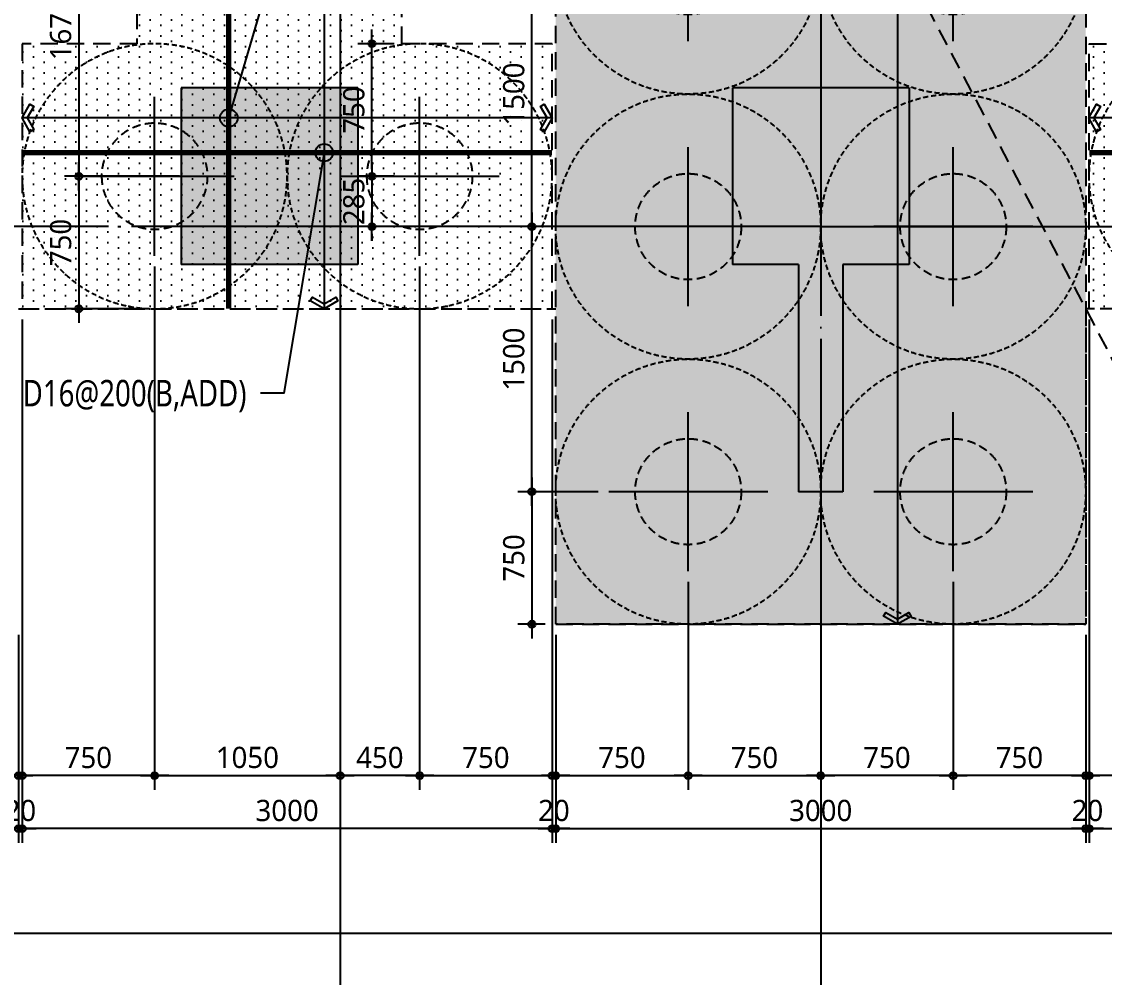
# Model space of a CAD drawing. Header units: millimetres. Extents: x 262481 to 2519995, y -394348 to 364571.
# Drawn here: x 503702 to 509830, y -79860 to -74452 of the extents above; entities that cross this region are included whole.
import ezdxf
from ezdxf.enums import TextEntityAlignment as Align
from ezdxf.xclip import XClip

# ---------------------------------------------------------------- set-up
doc = ezdxf.new("R2010")
doc.units = ezdxf.units.MM
doc.header["$LTSCALE"] = 65
doc.header["$XCLIPFRAME"] = 0
for name, pattern in [('CEN', [62, 60, -1, 0, -1]), ('HID2', [7.5, 6, -1.5]), ('XS-기초$0$CEN', [62, 60, -1, 0, -1]), ('XS-기초$0$HID', [2.3, 1.5, -0.8])]:
    doc.linetypes.add(name, pattern=pattern)
doc.layers.get('Defpoints').update_dxf_attribs({"color": 145})
for name, color, linetype in [('BAR-B', 2, 'HID2'), ('CEN', 1, 'CEN'), ('DIM', 7, 'Continuous'), ('DOT', 3, 'Continuous'), ('LEADER', 7, 'Continuous'), ('T', 1, 'Continuous'), ('XS-기초$0$252', 252, 'Continuous'), ('XS-기초$0$CEN', 1, 'XS-기초$0$CEN'), ('XS-기초$0$PILE', 3, 'XS-기초$0$HID'), ('XS-기초$0$WALL', 11, 'Continuous'), ('XS-기초$0$기초연단', 3, 'Continuous'), ('XS-기초$0$보강구간', 6, 'XS-기초$0$HID')]:
    doc.layers.add(name, color=color, linetype=linetype)
for name, color, linetype, plot in [('DEFPOINT', 144, 'Continuous', False), ('XS-기초$0$0106', 30, 'XS-기초$0$HID', False), ('XS-기초$0$DEFPOINT', 144, 'Continuous', False)]:
    doc.layers.add(name, color=color, linetype=linetype, plot=plot)
doc.styles.add('맑은고딕', font='malgun.ttf')
doc.dimstyles.new('DIM_40', dxfattribs={"dimscale": 40, "dimtxt": 3, "dimasz": 1, "dimexe": 2, "dimexo": 1.5, "dimgap": 1, "dimtad": 1, "dimdec": 0, "dimzin": 0, "dimdsep": 46, "dimtxsty": '맑은고딕', "dimblk1": 'DIMDOT', "dimblk2": 'DIMDOT', "dimsah": 1, "dimcen": 0.09, "dimdle": 2, "dimclrd": 7, "dimclre": 7, "dimclrt": 6, "dimadec": 0, "dimazin": 0, "dimtfac": 1, "dimtdec": 0, "dimtix": 1, "dimtmove": 2, "dimatfit": 3, "dimldrblk": 'DIMDOT', "dimfxl": 0, "dimtolj": 1, "dimtzin": 0, "dimarcsym": 0})

# ---------------------------------------------------------------- blocks, each defined once
blk = doc.blocks.new('XS-기초$0$PILE-600')
at = {"layer": 'XS-기초$0$DEFPOINT', "color": 173, "linetype": 'XS-기초$0$HID', "ltscale": 0.3}
blk.add_circle((0, 0), 750, dxfattribs=at)
at = {"layer": 'XS-기초$0$PILE', "linetype": 'Continuous'}
for p, q in [((0, -450), (0, 450)), ((-450, 0), (450, 0))]:
    blk.add_line(p, q, dxfattribs=at)
at = {"layer": 'XS-기초$0$PILE', "ltscale": 0.5}
blk.add_circle((0, 0), 300, dxfattribs=at)
blk = doc.blocks.new('XS-기초$0$A$C762E058C')
at = {"layer": 'XS-기초$0$252'}
h = blk.add_hatch(color=256, dxfattribs=at)
h.dxf.hatch_style = 1
h.paths.add_polyline_path([(124805, -55785), (124805, -55985), (123925, -55985), (123925, -56285), (125305, -56285), (125305, -57445), (126255, -57445), (126255, -63825), (124900, -63825), (124900, -64125), (125200, -64125), (125200, -64625), (125700, -64625), (125700, -64125), (126255, -64125), (126255, -65410), (126505, -65410), (126505, -64125), (127860, -64125), (127860, -63825), (126505, -63825), (126505, -57445), (127455, -57445), (127455, -56285), (128835, -56285), (128835, -55985), (127155, -55985), (127155, -57145), (126380, -57145), (125605, -57145), (125605, -55985), (125605, -55785)])
h.paths.add_polyline_path([(106100, -55300), (105300, -55300), (105300, -55800), (106100, -55800)])
h.paths.add_polyline_path([(105600, -63900), (105800, -63900), (105800, -65410), (106100, -65410), (106100, -64125), (107400, -64125), (107400, -63825), (106100, -63825), (106100, -60730), (109280, -60730), (109280, -60480), (106100, -60480), (106100, -56285), (106915, -56285), (106915, -55985), (105800, -55985), (105800, -63100), (105600, -63100)])
h.paths.add_polyline_path([(133680, -63250), (133480, -63250), (133480, -55950), (133680, -55950), (133680, -55150), (133480, -55150), (133480, -54495), (133180, -54495), (133180, -55985), (132365, -55985), (132365, -56285), (133180, -56285), (133180, -60480), (130000, -60480), (130000, -60730), (133180, -60730), (133180, -63825), (131880, -63825), (131880, -64125), (133180, -64125), (133180, -65410), (133480, -65410), (133480, -64050), (133680, -64050)])
h.paths.add_polyline_path([(117700, -64625), (117700, -63825), (117200, -63825), (117200, -64625)], flags=17)
h.paths.add_polyline_path([(109700, -63825), (109200, -63825), (108910, -63825), (108910, -64125), (109200, -64125), (109200, -64625), (109700, -64625)])
h.paths.add_polyline_path([(124075, -54635), (124375, -54635), (124375, -46185), (117850, -46185), (117850, -45985), (117050, -45985), (117050, -46185), (116075, -46185), (116075, -46485), (116525, -46485), (116525, -49385), (116825, -49385), (116825, -46485), (121375, -46485), (121375, -49085), (117935, -49085), (117935, -49385), (121850, -49385), (121850, -49085), (121675, -49085), (121675, -46485), (124075, -46485), (124075, -49085), (123420, -49085), (123420, -49385), (124075, -49385), (124075, -51585), (123475, -51585), (123475, -51885), (124075, -51885), (124075, -54185), (119175, -54185), (119175, -51885), (119875, -51885), (119875, -51585), (118875, -51585), (118875, -54185), (116525, -54185), (116525, -54485), (124075, -54485)])
h.paths.add_polyline_path([(120965, -51885), (122285, -51885), (122285, -51585), (120965, -51585)], flags=17)
h.paths.add_polyline_path([(114725, -53185), (113725, -53185), (113725, -53885), (110505, -53885), (110505, -53185), (109505, -53185), (109505, -53885), (108085, -53885), (108085, -53185), (107085, -53185), (107085, -53885), (105800, -53885), (105800, -54185), (114725, -54185)])
h.paths.add_polyline_path([(113025, -65410), (112775, -65410), (112775, -64125), (111420, -64125), (111420, -63825), (112775, -63825), (112775, -57445), (111825, -57445), (111825, -56285), (110445, -56285), (110445, -55985), (112125, -55985), (112125, -57145), (112900, -57145), (113675, -57145), (113675, -55985), (115355, -55985), (115355, -56285), (113975, -56285), (113975, -57445), (113025, -57445), (113025, -63825), (114380, -63825), (114380, -64125), (113025, -64125)])
h.paths.add_polyline_path([(119765, -65410), (119515, -65410), (119515, -64125), (118400, -64125), (118400, -63825), (119515, -63825), (119515, -60730), (116520, -60730), (116520, -60480), (119515, -60480), (119515, -56285), (118885, -56285), (118885, -55985), (119640, -55985), (120395, -55985), (120395, -56285), (119765, -56285), (119765, -60480), (122760, -60480), (122760, -60730), (119765, -60730), (119765, -63825), (120880, -63825), (120880, -64125), (119765, -64125)])
h.paths.add_polyline_path([(122390, -64125), (122390, -63825), (122790, -63825), (122790, -64125)])
h.paths.add_polyline_path([(122510, -63125), (122760, -63125), (122760, -61590), (122510, -61590)], flags=17)
h.paths.add_polyline_path([(122510, -56985), (122760, -56985), (122760, -57815), (122510, -57815)], flags=17)
h.paths.add_polyline_path([(121905, -56285), (122705, -56285), (122705, -55985), (121905, -55985)])
h.paths.add_polyline_path([(130370, -64125), (130370, -63825), (129970, -63825), (129970, -64125)])
h.paths.add_polyline_path([(130250, -63125), (130000, -63125), (130000, -61590), (130250, -61590)])
h.paths.add_polyline_path([(130250, -56985), (130000, -56985), (130000, -57815), (130250, -57815)])
h.paths.add_polyline_path([(130855, -56285), (130055, -56285), (130055, -55985), (130855, -55985)], flags=17)
h.paths.add_polyline_path([(116890, -64125), (116890, -63825), (116490, -63825), (116490, -64125)])
h.paths.add_polyline_path([(116770, -63125), (116520, -63125), (116520, -61590), (116770, -61590)])
h.paths.add_polyline_path([(116770, -56985), (116520, -56985), (116520, -57815), (116770, -57815)])
h.paths.add_polyline_path([(117375, -56285), (116575, -56285), (116575, -55985), (117375, -55985)])
h.paths.add_polyline_path([(109030, -63125), (109280, -63125), (109280, -61590), (109030, -61590)], flags=17)
h.paths.add_polyline_path([(109030, -56985), (109280, -56985), (109280, -57815), (109030, -57815)], flags=17)
h.paths.add_polyline_path([(108425, -56285), (109225, -56285), (109225, -55985), (108425, -55985)])
h.paths.add_polyline_path([(125850, -47200), (125050, -47200), (125050, -47700), (125850, -47700)])
h.paths.add_polyline_path([(114725, -50300), (113725, -50300), (113725, -51300), (114725, -51300)])
h.paths.add_polyline_path([(110505, -50300), (109505, -50300), (109505, -51300), (110505, -51300)])
h.paths.add_polyline_path([(108085, -50300), (107085, -50300), (107085, -51300), (108085, -51300)])
h.paths.add_polyline_path([(110505, -45410), (109505, -45410), (109505, -44410), (110505, -44410)])
h.paths.add_polyline_path([(108085, -45410), (107085, -45410), (107085, -44410), (108085, -44410)])
h.paths.add_polyline_path([(110505, -48330), (109505, -48330), (109505, -47330), (110505, -47330), (110505, -47705), (113005, -47705), (113005, -46805), (114425, -46805), (114425, -45775), (114725, -45775), (114725, -47105), (113305, -47105), (113305, -47830), (113305, -48555), (114725, -48555), (114725, -49850), (114425, -49850), (114425, -48855), (113005, -48855), (113005, -47955), (110505, -47955)])
h.paths.add_polyline_path([(108085, -48330), (107085, -48330), (107085, -47955), (105800, -47955), (105800, -47705), (107085, -47705), (107085, -47330), (108085, -47330)])
h.paths.add_polyline_path([(113725, -44360), (113725, -44610), (113095, -44610), (113095, -44360)])
h.paths.add_polyline_path([(114425, -43755), (114425, -44555), (114725, -44555), (114725, -43755)])
h.paths.add_polyline_path([(133850, -47200), (133050, -47200), (133050, -47700), (133850, -47700)])
h.paths.add_polyline_path([(125850, -39100), (125050, -39100), (125050, -39600), (125850, -39600)])
h.paths.add_polyline_path([(117850, -39100), (117050, -39100), (117050, -39600), (117850, -39600)], flags=17)
h.paths.add_polyline_path([(117485, -34200), (117485, -34500), (118975, -34500), (118975, -36300), (116075, -36300), (116075, -36600), (119275, -36600), (119275, -29350), (105800, -29350), (105800, -29650), (107085, -29650), (107085, -30350), (108085, -30350), (108085, -29650), (109505, -29650), (109505, -30350), (110505, -30350), (110505, -29650), (114425, -29650), (114425, -30465), (114725, -30465), (114725, -29650), (116075, -29650), (116075, -35190), (116375, -35190), (116375, -29650), (118975, -29650), (118975, -34200)])
h.paths.add_polyline_path([(110505, -41290), (109505, -41290), (109505, -42290), (110505, -42290), (110505, -41915), (114425, -41915), (114425, -42545), (114725, -42545), (114725, -41790), (114725, -41035), (114425, -41035), (114425, -41665), (110505, -41665)])
h.paths.add_polyline_path([(108085, -41290), (107085, -41290), (107085, -41665), (105800, -41665), (105800, -41915), (107085, -41915), (107085, -42290), (108085, -42290)])
h.paths.add_polyline_path([(110505, -38170), (109505, -38170), (109505, -39170), (110505, -39170)])
h.paths.add_polyline_path([(108085, -38170), (107085, -38170), (107085, -39170), (108085, -39170)])
h.paths.add_polyline_path([(110505, -36250), (109505, -36250), (109505, -35250), (110505, -35250), (110505, -35625), (113005, -35625), (113005, -34725), (114425, -34725), (114425, -33695), (114725, -33695), (114725, -35025), (113305, -35025), (113305, -35750), (113305, -36475), (114725, -36475), (114725, -37805), (114425, -37805), (114425, -36775), (113005, -36775), (113005, -35875), (110505, -35875)])
h.paths.add_polyline_path([(108085, -36250), (107085, -36250), (107085, -35875), (105800, -35875), (105800, -35625), (107085, -35625), (107085, -35250), (108085, -35250)])
h.paths.add_polyline_path([(110505, -33330), (109505, -33330), (109505, -32330), (110505, -32330)], flags=17)
h.paths.add_polyline_path([(108085, -33330), (107085, -33330), (107085, -32330), (108085, -32330)], flags=17)
h.paths.add_polyline_path([(113725, -39220), (113725, -38970), (113095, -38970), (113095, -39220)])
h.paths.add_polyline_path([(114425, -39825), (114425, -39025), (114725, -39025), (114725, -39825)])
h.paths.add_polyline_path([(113725, -32280), (113725, -32530), (113095, -32530), (113095, -32280)], flags=17)
h.paths.add_polyline_path([(114425, -31675), (114425, -32475), (114725, -32475), (114725, -31675)], flags=17)
edge = h.paths.add_edge_path()
edge.add_line((121375, -49385), (121850, -49385))
edge.add_line((116075, -34200), (116075, -34500))
blk = doc.blocks.new('XS-기초')
at = {"layer": 'XS-기초$0$0106'}
blk.add_line((131850.5, 105954.5), (463098.6, 280124.8), dxfattribs=at)
at = {"layer": 'XS-기초$0$CEN'}
for p, q in [((225610, 156510), (225610, 162550)), ((228850, 159230), (224110, 159230)), ((233035, 156510), (224110, 156510)), ((233035, 156510), (224110, 156510)), ((225610, 156510), (225610, 150470))]:
    blk.add_line(p, q, dxfattribs=at)
at = {"layer": 'XS-기초$0$WALL'}
for p, q in [((225395, 159130), (225395, 160130)), ((226395, 160130), (225395, 160130)), ((226395, 159130), (226395, 160130)), ((226395, 159130), (225395, 159130)), ((225395, 156635), (225395, 157010)), ((226395, 157010), (225395, 157010)), ((226395, 156010), (226395, 157010)), ((224110, 156385), (224110, 156635)), ((225395, 156635), (224110, 156635)), ((225395, 156385), (224110, 156385)), ((225395, 156010), (225395, 156385)), ((226395, 156010), (225395, 156010))]:
    blk.add_line(p, q, dxfattribs=at)
at = {"layer": 'XS-기초$0$기초연단', "linetype": 'XS-기초$0$HID'}
for p, q in [((225145, 161050), (225145, 158010)), ((223360, 158010), (225145, 158010)), ((223360, 158010), (223360, 155010)), ((225145, 155010), (223360, 155010)), ((225145, 151970), (225145, 155010))]:
    blk.add_line(p, q, dxfattribs=at)
at = {"layer": 'XS-기초$0$보강구간'}
for points in [[(226645, 160380), (226645, 161030), (225145, 161030), (225145, 158030), (226645, 158030), (226645, 158880), (229815, 158880), (229815, 160380), (226645, 160380)], [(226645, 152640), (226645, 151990), (225145, 151990), (225145, 154990), (226645, 154990), (226645, 154140), (229815, 154140), (229815, 152640), (226645, 152640)]]:
    blk.add_lwpolyline(points, dxfattribs=at)
blk.add_lwpolyline([(223360, 155010), (223360, 158010), (233860, 158010), (233860, 155010)], close=True, dxfattribs=at)
at = {"layer": 'XS-기초$0$252'}
blk.add_blockref('XS-기초$0$A$C762E058C', (118310, 198300), dxfattribs=at)
at = {"layer": 'XS-기초$0$PILE', "xscale": -1, "rotation": 180}
for p in [(225895, 160280), (225895, 158780)]:
    blk.add_blockref('XS-기초$0$PILE-600', p, dxfattribs=at)
at = {"layer": 'XS-기초$0$PILE'}
for p in [(224110, 157260), (225610, 157260), (227110, 157260), (224110, 155760), (225610, 155760), (227110, 155760), (225895, 154240)]:
    blk.add_blockref('XS-기초$0$PILE-600', p, dxfattribs=at)
blk = doc.blocks.new('DIMDOT')
at = {"layer": 'DIM', "linetype": 'Continuous'}
blk.add_line((-2, 0), (2, 0), dxfattribs=at)
for radius in [0.5, 0.25]:
    blk.add_circle((0, 0), radius, dxfattribs=at)
blk = doc.blocks.new('*D740')
at = {"layer": 'Defpoints', "color": 0, "linetype": 'Continuous', "transparency": 16777216}
for p in [(500684.3, -77861.6), (503684.3, -77861.6), (503684.3, -79018.5)]:
    blk.add_point(p, dxfattribs=at)
at = {"layer": 'DIM', "color": 7, "linetype": 'Continuous', "lineweight": -2, "transparency": 16777216}
for p, q in [((500684.3, -77921.6), (500684.3, -79098.5)), ((503684.3, -77921.6), (503684.3, -79098.5)), ((500724.3, -79018.5), (503644.3, -79018.5))]:
    blk.add_line(p, q, dxfattribs=at)
at = {"layer": 'DIM', "color": 7, "linetype": 'Continuous', "lineweight": -2, "transparency": 16777216, "xscale": 40, "yscale": 40, "zscale": 40, "rotation": 180}
blk.add_blockref('DIMDOT', (500684.3, -79018.5), dxfattribs=at)
at = {"layer": 'DIM', "color": 7, "linetype": 'Continuous', "lineweight": -2, "transparency": 16777216, "xscale": 40, "yscale": 40, "zscale": 40}
blk.add_blockref('DIMDOT', (503684.3, -79018.5), dxfattribs=at)
at = {"layer": 'DIM', "color": 6, "linetype": 'Continuous', "transparency": 16777216, "insert": (502184.3, -78916.5), "char_height": 120, "attachment_point": 5, "style": '맑은고딕'}
blk.add_mtext('\\A1;3000', dxfattribs=at)
blk = doc.blocks.new('*D742')
at = {"layer": 'Defpoints', "color": 0, "linetype": 'Continuous', "transparency": 16777216}
for p in [(502934.3, -77561.6), (503684.3, -77861.6), (502934.3, -78718.5)]:
    blk.add_point(p, dxfattribs=at)
at = {"layer": 'DIM', "color": 7, "linetype": 'Continuous', "lineweight": -2, "transparency": 16777216}
for p, q in [((502934.3, -77621.6), (502934.3, -78798.5)), ((503684.3, -77921.6), (503684.3, -78798.5)), ((503644.3, -78718.5), (502974.3, -78718.5))]:
    blk.add_line(p, q, dxfattribs=at)
at = {"layer": 'DIM', "color": 7, "linetype": 'Continuous', "lineweight": -2, "transparency": 16777216, "xscale": 40, "yscale": 40, "zscale": 40, "rotation": 180}
blk.add_blockref('DIMDOT', (502934.3, -78718.5), dxfattribs=at)
at = {"layer": 'DIM', "color": 7, "linetype": 'Continuous', "lineweight": -2, "transparency": 16777216, "xscale": 40, "yscale": 40, "zscale": 40}
blk.add_blockref('DIMDOT', (503684.3, -78718.5), dxfattribs=at)
at = {"layer": 'DIM', "color": 6, "linetype": 'Continuous', "transparency": 16777216, "insert": (503309.3, -78616.5), "char_height": 120, "attachment_point": 5, "style": '맑은고딕'}
blk.add_mtext('\\A1;750', dxfattribs=at)
blk = doc.blocks.new('*D745')
at = {"layer": 'Defpoints', "color": 0, "linetype": 'Continuous', "transparency": 16777216}
for p in [(506724.3, -77861.6), (509724.3, -77861.6), (509724.3, -79018.5)]:
    blk.add_point(p, dxfattribs=at)
at = {"layer": 'DIM', "color": 7, "linetype": 'Continuous', "lineweight": -2, "transparency": 16777216}
for p, q in [((506724.3, -77921.6), (506724.3, -79098.5)), ((509724.3, -77921.6), (509724.3, -79098.5)), ((506764.3, -79018.5), (509684.3, -79018.5))]:
    blk.add_line(p, q, dxfattribs=at)
at = {"layer": 'DIM', "color": 7, "linetype": 'Continuous', "lineweight": -2, "transparency": 16777216, "xscale": 40, "yscale": 40, "zscale": 40, "rotation": 180}
blk.add_blockref('DIMDOT', (506724.3, -79018.5), dxfattribs=at)
at = {"layer": 'DIM', "color": 7, "linetype": 'Continuous', "lineweight": -2, "transparency": 16777216, "xscale": 40, "yscale": 40, "zscale": 40}
blk.add_blockref('DIMDOT', (509724.3, -79018.5), dxfattribs=at)
at = {"layer": 'DIM', "color": 6, "linetype": 'Continuous', "transparency": 16777216, "insert": (508224.3, -78916.5), "char_height": 120, "attachment_point": 5, "style": '맑은고딕'}
blk.add_mtext('\\A1;3000', dxfattribs=at)
blk = doc.blocks.new('*D746')
at = {"layer": 'Defpoints', "color": 0, "linetype": 'Continuous', "transparency": 16777216}
for p in [(507474.3, -77561.6), (506724.3, -77861.6), (507474.3, -78718.5)]:
    blk.add_point(p, dxfattribs=at)
at = {"layer": 'DIM', "color": 7, "linetype": 'Continuous', "lineweight": -2, "transparency": 16777216}
for p, q in [((507474.3, -77621.6), (507474.3, -78798.5)), ((506724.3, -77921.6), (506724.3, -78798.5)), ((506764.3, -78718.5), (507434.3, -78718.5))]:
    blk.add_line(p, q, dxfattribs=at)
at = {"layer": 'DIM', "color": 7, "linetype": 'Continuous', "lineweight": -2, "transparency": 16777216, "xscale": 40, "yscale": 40, "zscale": 40, "rotation": 180}
blk.add_blockref('DIMDOT', (506724.3, -78718.5), dxfattribs=at)
at = {"layer": 'DIM', "color": 7, "linetype": 'Continuous', "lineweight": -2, "transparency": 16777216, "xscale": 40, "yscale": 40, "zscale": 40}
blk.add_blockref('DIMDOT', (507474.3, -78718.5), dxfattribs=at)
at = {"layer": 'DIM', "color": 6, "linetype": 'Continuous', "transparency": 16777216, "insert": (507099.3, -78616.5), "char_height": 120, "attachment_point": 5, "style": '맑은고딕'}
blk.add_mtext('\\A1;750', dxfattribs=at)
blk = doc.blocks.new('*D747')
at = {"layer": 'Defpoints', "color": 0, "linetype": 'Continuous', "transparency": 16777216}
for p in [(508974.3, -77561.6), (509724.3, -77861.6), (508974.3, -78718.5)]:
    blk.add_point(p, dxfattribs=at)
at = {"layer": 'DIM', "color": 7, "linetype": 'Continuous', "lineweight": -2, "transparency": 16777216}
for p, q in [((508974.3, -77621.6), (508974.3, -78798.5)), ((509724.3, -77921.6), (509724.3, -78798.5)), ((509684.3, -78718.5), (509014.3, -78718.5))]:
    blk.add_line(p, q, dxfattribs=at)
at = {"layer": 'DIM', "color": 7, "linetype": 'Continuous', "lineweight": -2, "transparency": 16777216, "xscale": 40, "yscale": 40, "zscale": 40, "rotation": 180}
blk.add_blockref('DIMDOT', (508974.3, -78718.5), dxfattribs=at)
at = {"layer": 'DIM', "color": 7, "linetype": 'Continuous', "lineweight": -2, "transparency": 16777216, "xscale": 40, "yscale": 40, "zscale": 40}
blk.add_blockref('DIMDOT', (509724.3, -78718.5), dxfattribs=at)
at = {"layer": 'DIM', "color": 6, "linetype": 'Continuous', "transparency": 16777216, "insert": (509349.3, -78616.5), "char_height": 120, "attachment_point": 5, "style": '맑은고딕'}
blk.add_mtext('\\A1;750', dxfattribs=at)
blk = doc.blocks.new('*D748')
at = {"layer": 'Defpoints', "color": 0, "linetype": 'Continuous', "transparency": 16777216}
for p in [(508974.3, -77561.6), (508224.3, -77861.6), (508224.3, -78718.5)]:
    blk.add_point(p, dxfattribs=at)
at = {"layer": 'DIM', "color": 7, "linetype": 'Continuous', "lineweight": -2, "transparency": 16777216}
for p, q in [((508974.3, -77621.6), (508974.3, -78798.5)), ((508224.3, -77921.6), (508224.3, -78798.5)), ((508934.3, -78718.5), (508264.3, -78718.5))]:
    blk.add_line(p, q, dxfattribs=at)
at = {"layer": 'DIM', "color": 7, "linetype": 'Continuous', "lineweight": -2, "transparency": 16777216, "xscale": 40, "yscale": 40, "zscale": 40, "rotation": 180}
blk.add_blockref('DIMDOT', (508224.3, -78718.5), dxfattribs=at)
at = {"layer": 'DIM', "color": 7, "linetype": 'Continuous', "lineweight": -2, "transparency": 16777216, "xscale": 40, "yscale": 40, "zscale": 40}
blk.add_blockref('DIMDOT', (508974.3, -78718.5), dxfattribs=at)
at = {"layer": 'DIM', "color": 6, "linetype": 'Continuous', "transparency": 16777216, "insert": (508599.3, -78616.5), "char_height": 120, "attachment_point": 5, "style": '맑은고딕'}
blk.add_mtext('\\A1;750', dxfattribs=at)
blk = doc.blocks.new('*D749')
at = {"layer": 'Defpoints', "color": 0, "linetype": 'Continuous', "transparency": 16777216}
for p in [(508224.3, -77561.6), (507474.3, -77861.6), (508224.3, -78718.5)]:
    blk.add_point(p, dxfattribs=at)
at = {"layer": 'DIM', "color": 7, "linetype": 'Continuous', "lineweight": -2, "transparency": 16777216}
for p, q in [((508224.3, -77621.6), (508224.3, -78798.5)), ((507474.3, -77921.6), (507474.3, -78798.5)), ((507514.3, -78718.5), (508184.3, -78718.5))]:
    blk.add_line(p, q, dxfattribs=at)
at = {"layer": 'DIM', "color": 7, "linetype": 'Continuous', "lineweight": -2, "transparency": 16777216, "xscale": 40, "yscale": 40, "zscale": 40, "rotation": 180}
blk.add_blockref('DIMDOT', (507474.3, -78718.5), dxfattribs=at)
at = {"layer": 'DIM', "color": 7, "linetype": 'Continuous', "lineweight": -2, "transparency": 16777216, "xscale": 40, "yscale": 40, "zscale": 40}
blk.add_blockref('DIMDOT', (508224.3, -78718.5), dxfattribs=at)
at = {"layer": 'DIM', "color": 6, "linetype": 'Continuous', "transparency": 16777216, "insert": (507849.3, -78616.5), "char_height": 120, "attachment_point": 5, "style": '맑은고딕'}
blk.add_mtext('\\A1;750', dxfattribs=at)
blk = doc.blocks.new('*D760')
at = {"layer": 'Defpoints', "color": 0, "linetype": 'Continuous', "transparency": 16777216}
for p in [(504454.3, -75776.6), (505504.3, -75776.6), (505504.3, -78718.5)]:
    blk.add_point(p, dxfattribs=at)
at = {"layer": 'DIM', "color": 7, "linetype": 'Continuous', "lineweight": -2, "transparency": 16777216}
for p, q in [((504454.3, -75836.6), (504454.3, -78798.5)), ((505504.3, -75836.6), (505504.3, -78798.5)), ((504494.3, -78718.5), (505464.3, -78718.5))]:
    blk.add_line(p, q, dxfattribs=at)
at = {"layer": 'DIM', "color": 7, "linetype": 'Continuous', "lineweight": -2, "transparency": 16777216, "xscale": 40, "yscale": 40, "zscale": 40, "rotation": 180}
blk.add_blockref('DIMDOT', (504454.3, -78718.5), dxfattribs=at)
at = {"layer": 'DIM', "color": 7, "linetype": 'Continuous', "lineweight": -2, "transparency": 16777216, "xscale": 40, "yscale": 40, "zscale": 40}
blk.add_blockref('DIMDOT', (505504.3, -78718.5), dxfattribs=at)
at = {"layer": 'DIM', "color": 6, "linetype": 'Continuous', "transparency": 16777216, "insert": (504979.3, -78616.2), "char_height": 120, "attachment_point": 5, "style": '맑은고딕'}
blk.add_mtext('\\A1;1050', dxfattribs=at)
blk = doc.blocks.new('*D761')
at = {"layer": 'Defpoints', "color": 0, "linetype": 'Continuous', "transparency": 16777216}
for p in [(505504.3, -75776.6), (505954.3, -75776.6), (505504.3, -78718.5)]:
    blk.add_point(p, dxfattribs=at)
at = {"layer": 'DIM', "color": 7, "linetype": 'Continuous', "lineweight": -2, "transparency": 16777216}
for p, q in [((505504.3, -75836.6), (505504.3, -78798.5)), ((505954.3, -75836.6), (505954.3, -78798.5)), ((505914.3, -78718.5), (505544.3, -78718.5))]:
    blk.add_line(p, q, dxfattribs=at)
at = {"layer": 'DIM', "color": 7, "linetype": 'Continuous', "lineweight": -2, "transparency": 16777216, "xscale": 40, "yscale": 40, "zscale": 40, "rotation": 180}
blk.add_blockref('DIMDOT', (505504.3, -78718.5), dxfattribs=at)
at = {"layer": 'DIM', "color": 7, "linetype": 'Continuous', "lineweight": -2, "transparency": 16777216, "xscale": 40, "yscale": 40, "zscale": 40}
blk.add_blockref('DIMDOT', (505954.3, -78718.5), dxfattribs=at)
at = {"layer": 'DIM', "color": 6, "linetype": 'Continuous', "transparency": 16777216, "insert": (505729.3, -78616.5), "char_height": 120, "attachment_point": 5, "style": '맑은고딕'}
blk.add_mtext('\\A1;450', dxfattribs=at)
blk = doc.blocks.new('*D762')
at = {"layer": 'Defpoints', "color": 0, "linetype": 'Continuous', "transparency": 16777216}
for p in [(505954.3, -75776.6), (506704.3, -76076.6), (506704.3, -78718.5)]:
    blk.add_point(p, dxfattribs=at)
at = {"layer": 'DIM', "color": 7, "linetype": 'Continuous', "lineweight": -2, "transparency": 16777216}
for p, q in [((505954.3, -75836.6), (505954.3, -78798.5)), ((506704.3, -76136.6), (506704.3, -78798.5)), ((505994.3, -78718.5), (506664.3, -78718.5))]:
    blk.add_line(p, q, dxfattribs=at)
at = {"layer": 'DIM', "color": 7, "linetype": 'Continuous', "lineweight": -2, "transparency": 16777216, "xscale": 40, "yscale": 40, "zscale": 40, "rotation": 180}
blk.add_blockref('DIMDOT', (505954.3, -78718.5), dxfattribs=at)
at = {"layer": 'DIM', "color": 7, "linetype": 'Continuous', "lineweight": -2, "transparency": 16777216, "xscale": 40, "yscale": 40, "zscale": 40}
blk.add_blockref('DIMDOT', (506704.3, -78718.5), dxfattribs=at)
at = {"layer": 'DIM', "color": 6, "linetype": 'Continuous', "transparency": 16777216, "insert": (506329.3, -78616.5), "char_height": 120, "attachment_point": 5, "style": '맑은고딕'}
blk.add_mtext('\\A1;750', dxfattribs=at)
blk = doc.blocks.new('*D763')
at = {"layer": 'Defpoints', "color": 0, "linetype": 'Continuous', "transparency": 16777216}
for p in [(504454.3, -75776.6), (503704.3, -76076.6), (503704.3, -78718.5)]:
    blk.add_point(p, dxfattribs=at)
at = {"layer": 'DIM', "color": 7, "linetype": 'Continuous', "lineweight": -2, "transparency": 16777216}
for p, q in [((504454.3, -75836.6), (504454.3, -78798.5)), ((503704.3, -76136.6), (503704.3, -78798.5)), ((504414.3, -78718.5), (503744.3, -78718.5))]:
    blk.add_line(p, q, dxfattribs=at)
at = {"layer": 'DIM', "color": 7, "linetype": 'Continuous', "lineweight": -2, "transparency": 16777216, "xscale": 40, "yscale": 40, "zscale": 40, "rotation": 180}
blk.add_blockref('DIMDOT', (503704.3, -78718.5), dxfattribs=at)
at = {"layer": 'DIM', "color": 7, "linetype": 'Continuous', "lineweight": -2, "transparency": 16777216, "xscale": 40, "yscale": 40, "zscale": 40}
blk.add_blockref('DIMDOT', (504454.3, -78718.5), dxfattribs=at)
at = {"layer": 'DIM', "color": 6, "linetype": 'Continuous', "transparency": 16777216, "insert": (504079.3, -78616.5), "char_height": 120, "attachment_point": 5, "style": '맑은고딕'}
blk.add_mtext('\\A1;750', dxfattribs=at)
blk = doc.blocks.new('*D764')
at = {"layer": 'Defpoints', "color": 0, "linetype": 'Continuous', "transparency": 16777216}
for p in [(503704.3, -76076.6), (506704.3, -76076.6), (503704.3, -79018.5)]:
    blk.add_point(p, dxfattribs=at)
at = {"layer": 'DIM', "color": 7, "linetype": 'Continuous', "lineweight": -2, "transparency": 16777216}
for p, q in [((503704.3, -76136.6), (503704.3, -79098.5)), ((506704.3, -76136.6), (506704.3, -79098.5)), ((506664.3, -79018.5), (503744.3, -79018.5))]:
    blk.add_line(p, q, dxfattribs=at)
at = {"layer": 'DIM', "color": 7, "linetype": 'Continuous', "lineweight": -2, "transparency": 16777216, "xscale": 40, "yscale": 40, "zscale": 40, "rotation": 180}
blk.add_blockref('DIMDOT', (503704.3, -79018.5), dxfattribs=at)
at = {"layer": 'DIM', "color": 7, "linetype": 'Continuous', "lineweight": -2, "transparency": 16777216, "xscale": 40, "yscale": 40, "zscale": 40}
blk.add_blockref('DIMDOT', (506704.3, -79018.5), dxfattribs=at)
at = {"layer": 'DIM', "color": 6, "linetype": 'Continuous', "transparency": 16777216, "insert": (505204.3, -78916.5), "char_height": 120, "attachment_point": 5, "style": '맑은고딕'}
blk.add_mtext('\\A1;3000', dxfattribs=at)
blk = doc.blocks.new('*D849')
at = {"layer": 'Defpoints', "color": 0, "linetype": 'Continuous', "transparency": 16777216}
for p in [(504654.3, -73656.6), (504025.2, -75326.6), (504654.3, -75326.6)]:
    blk.add_point(p, dxfattribs=at)
at = {"layer": 'DIM', "color": 7, "linetype": 'Continuous', "lineweight": -2, "transparency": 16777216}
for p, q in [((504594.3, -73656.6), (503945.2, -73656.6)), ((504025.2, -73696.6), (504025.2, -75286.6)), ((504594.3, -75326.6), (503945.2, -75326.6))]:
    blk.add_line(p, q, dxfattribs=at)
at = {"layer": 'DIM', "color": 7, "linetype": 'Continuous', "lineweight": -2, "transparency": 16777216, "xscale": 40, "yscale": 40, "zscale": 40}
for p, rotation in [((504025.2, -73656.6), 90), ((504025.2, -75326.6), 270)]:
    blk.add_blockref('DIMDOT', p, dxfattribs=dict(at, rotation=rotation))
at = {"layer": 'DIM', "color": 6, "linetype": 'Continuous', "transparency": 16777216, "insert": (503922.9, -74491.6), "char_height": 120, "attachment_point": 5, "rotation": 90, "style": '맑은고딕'}
blk.add_mtext('\\A1;1670', dxfattribs=at)
blk = doc.blocks.new('*D850')
at = {"layer": 'Defpoints', "color": 0, "linetype": 'Continuous', "transparency": 16777216}
for p in [(504454.3, -75326.6), (504025.2, -76076.6), (504454.3, -76076.6)]:
    blk.add_point(p, dxfattribs=at)
at = {"layer": 'DIM', "color": 7, "linetype": 'Continuous', "lineweight": -2, "transparency": 16777216}
for p, q in [((504394.3, -75326.6), (503945.2, -75326.6)), ((504025.2, -75366.6), (504025.2, -76036.6)), ((504394.3, -76076.6), (503945.2, -76076.6))]:
    blk.add_line(p, q, dxfattribs=at)
at = {"layer": 'DIM', "color": 7, "linetype": 'Continuous', "lineweight": -2, "transparency": 16777216, "xscale": 40, "yscale": 40, "zscale": 40}
for p, rotation in [((504025.2, -75326.6), 90), ((504025.2, -76076.6), 270)]:
    blk.add_blockref('DIMDOT', p, dxfattribs=dict(at, rotation=rotation))
at = {"layer": 'DIM', "color": 6, "linetype": 'Continuous', "transparency": 16777216, "insert": (503923.2, -75701.6), "char_height": 120, "attachment_point": 5, "rotation": 90, "style": '맑은고딕'}
blk.add_mtext('\\A1;750', dxfattribs=at)
blk = doc.blocks.new('*D854')
at = {"layer": 'Defpoints', "color": 0, "linetype": 'Continuous', "transparency": 16777216}
for p in [(505684.3, -74576.6), (505869.3, -74576.6), (505869.3, -75326.6)]:
    blk.add_point(p, dxfattribs=at)
at = {"layer": 'DIM', "color": 7, "linetype": 'Continuous', "lineweight": -2, "transparency": 16777216}
for p, q in [((505809.3, -74576.6), (505604.3, -74576.6)), ((505684.3, -75286.6), (505684.3, -74616.6)), ((505809.3, -75326.6), (505604.3, -75326.6))]:
    blk.add_line(p, q, dxfattribs=at)
at = {"layer": 'DIM', "color": 7, "linetype": 'Continuous', "lineweight": -2, "transparency": 16777216, "xscale": 40, "yscale": 40, "zscale": 40}
for p, rotation in [((505684.3, -74576.6), 90), ((505684.3, -75326.6), 270)]:
    blk.add_blockref('DIMDOT', p, dxfattribs=dict(at, rotation=rotation))
at = {"layer": 'DIM', "color": 6, "linetype": 'Continuous', "transparency": 16777216, "insert": (505582.3, -74951.6), "char_height": 120, "attachment_point": 5, "rotation": 90, "style": '맑은고딕'}
blk.add_mtext('\\A1;750', dxfattribs=at)
blk = doc.blocks.new('*D857')
at = {"layer": 'Defpoints', "color": 0, "linetype": 'Continuous', "transparency": 16777216}
for p in [(507024.3, -77111.6), (506589.8, -77861.6), (506724.3, -77861.6)]:
    blk.add_point(p, dxfattribs=at)
at = {"layer": 'DIM', "color": 7, "linetype": 'Continuous', "lineweight": -2, "transparency": 16777216}
for p, q in [((506964.3, -77111.6), (506509.8, -77111.6)), ((506589.8, -77151.6), (506589.8, -77821.6)), ((506664.3, -77861.6), (506509.8, -77861.6))]:
    blk.add_line(p, q, dxfattribs=at)
at = {"layer": 'DIM', "color": 7, "linetype": 'Continuous', "lineweight": -2, "transparency": 16777216, "xscale": 40, "yscale": 40, "zscale": 40}
for p, rotation in [((506589.8, -77111.6), 90), ((506589.8, -77861.6), 270)]:
    blk.add_blockref('DIMDOT', p, dxfattribs=dict(at, rotation=rotation))
at = {"layer": 'DIM', "color": 6, "linetype": 'Continuous', "transparency": 16777216, "insert": (506487.8, -77486.6), "char_height": 120, "attachment_point": 5, "rotation": 90, "style": '맑은고딕'}
blk.add_mtext('\\A1;750', dxfattribs=at)
blk = doc.blocks.new('*D858')
at = {"layer": 'Defpoints', "color": 0, "linetype": 'Continuous', "transparency": 16777216}
for p in [(506589.8, -75611.6), (507024.3, -75611.6), (507024.3, -77111.6)]:
    blk.add_point(p, dxfattribs=at)
at = {"layer": 'DIM', "color": 7, "linetype": 'Continuous', "lineweight": -2, "transparency": 16777216}
for p, q in [((506964.3, -75611.6), (506509.8, -75611.6)), ((506589.8, -77071.6), (506589.8, -75651.6)), ((506964.3, -77111.6), (506509.8, -77111.6))]:
    blk.add_line(p, q, dxfattribs=at)
at = {"layer": 'DIM', "color": 7, "linetype": 'Continuous', "lineweight": -2, "transparency": 16777216, "xscale": 40, "yscale": 40, "zscale": 40}
for p, rotation in [((506589.8, -75611.6), 90), ((506589.8, -77111.6), 270)]:
    blk.add_blockref('DIMDOT', p, dxfattribs=dict(at, rotation=rotation))
at = {"layer": 'DIM', "color": 6, "linetype": 'Continuous', "transparency": 16777216, "insert": (506487.5, -76361.6), "char_height": 120, "attachment_point": 5, "rotation": 90, "style": '맑은고딕'}
blk.add_mtext('\\A1;1500', dxfattribs=at)
blk = doc.blocks.new('*D859')
at = {"layer": 'Defpoints', "color": 0, "linetype": 'Continuous', "transparency": 16777216}
for p in [(506589.8, -74111.6), (507024.3, -74111.6), (507024.3, -75611.6)]:
    blk.add_point(p, dxfattribs=at)
at = {"layer": 'DIM', "color": 7, "linetype": 'Continuous', "lineweight": -2, "transparency": 16777216}
for p, q in [((506964.3, -74111.6), (506509.8, -74111.6)), ((506589.8, -75571.6), (506589.8, -74151.6)), ((506964.3, -75611.6), (506509.8, -75611.6))]:
    blk.add_line(p, q, dxfattribs=at)
at = {"layer": 'DIM', "color": 7, "linetype": 'Continuous', "lineweight": -2, "transparency": 16777216, "xscale": 40, "yscale": 40, "zscale": 40}
for p, rotation in [((506589.8, -74111.6), 90), ((506589.8, -75611.6), 270)]:
    blk.add_blockref('DIMDOT', p, dxfattribs=dict(at, rotation=rotation))
at = {"layer": 'DIM', "color": 6, "linetype": 'Continuous', "transparency": 16777216, "insert": (506487.5, -74861.6), "char_height": 120, "attachment_point": 5, "rotation": 90, "style": '맑은고딕'}
blk.add_mtext('\\A1;1500', dxfattribs=at)
blk = doc.blocks.new('*D1002')
at = {"layer": 'Defpoints', "color": 0, "linetype": 'Continuous', "transparency": 16777216}
for p in [(503704.3, -76076.6), (503684.3, -77861.6), (503704.3, -79018.5)]:
    blk.add_point(p, dxfattribs=at)
at = {"layer": 'DIM', "color": 7, "linetype": 'Continuous', "lineweight": -2, "transparency": 16777216}
for p, q in [((503704.3, -76136.6), (503704.3, -79098.5)), ((503684.3, -77921.6), (503684.3, -79098.5)), ((503644.3, -79018.5), (503604.3, -79018.5)), ((503684.3, -79018.5), (503704.3, -79018.5)), ((503744.3, -79018.5), (503784.3, -79018.5))]:
    blk.add_line(p, q, dxfattribs=at)
at = {"layer": 'DIM', "color": 7, "linetype": 'Continuous', "lineweight": -2, "transparency": 16777216, "xscale": 40, "yscale": 40, "zscale": 40}
blk.add_blockref('DIMDOT', (503684.3, -79018.5), dxfattribs=at)
at = {"layer": 'DIM', "color": 7, "linetype": 'Continuous', "lineweight": -2, "transparency": 16777216, "xscale": 40, "yscale": 40, "zscale": 40, "rotation": 180}
blk.add_blockref('DIMDOT', (503704.3, -79018.5), dxfattribs=at)
at = {"layer": 'DIM', "color": 6, "linetype": 'Continuous', "transparency": 16777216, "insert": (503694.3, -78916.5), "char_height": 120, "attachment_point": 5, "style": '맑은고딕'}
blk.add_mtext('\\A1;20', dxfattribs=at)
blk = doc.blocks.new('*D1003')
at = {"layer": 'Defpoints', "color": 0, "linetype": 'Continuous', "transparency": 16777216}
for p in [(506704.3, -76076.6), (506724.3, -77861.6), (506704.3, -79018.5)]:
    blk.add_point(p, dxfattribs=at)
at = {"layer": 'DIM', "color": 7, "linetype": 'Continuous', "lineweight": -2, "transparency": 16777216}
for p, q in [((506704.3, -76136.6), (506704.3, -79098.5)), ((506724.3, -77921.6), (506724.3, -79098.5)), ((506664.3, -79018.5), (506624.3, -79018.5)), ((506724.3, -79018.5), (506704.3, -79018.5)), ((506764.3, -79018.5), (506804.3, -79018.5))]:
    blk.add_line(p, q, dxfattribs=at)
at = {"layer": 'DIM', "color": 7, "linetype": 'Continuous', "lineweight": -2, "transparency": 16777216, "xscale": 40, "yscale": 40, "zscale": 40}
blk.add_blockref('DIMDOT', (506704.3, -79018.5), dxfattribs=at)
at = {"layer": 'DIM', "color": 7, "linetype": 'Continuous', "lineweight": -2, "transparency": 16777216, "xscale": 40, "yscale": 40, "zscale": 40, "rotation": 180}
blk.add_blockref('DIMDOT', (506724.3, -79018.5), dxfattribs=at)
at = {"layer": 'DIM', "color": 6, "linetype": 'Continuous', "transparency": 16777216, "insert": (506714.3, -78916.5), "char_height": 120, "attachment_point": 5, "style": '맑은고딕'}
blk.add_mtext('\\A1;20', dxfattribs=at)
blk = doc.blocks.new('*D1006')
at = {"layer": 'Defpoints', "color": 0, "linetype": 'Continuous', "transparency": 16777216}
for p in [(510494.3, -75776.6), (509744.3, -76076.6), (509744.3, -78718.5)]:
    blk.add_point(p, dxfattribs=at)
at = {"layer": 'DIM', "color": 7, "linetype": 'Continuous', "lineweight": -2, "transparency": 16777216}
for p, q in [((510494.3, -75836.6), (510494.3, -78798.5)), ((509744.3, -76136.6), (509744.3, -78798.5)), ((510454.3, -78718.5), (509784.3, -78718.5))]:
    blk.add_line(p, q, dxfattribs=at)
at = {"layer": 'DIM', "color": 7, "linetype": 'Continuous', "lineweight": -2, "transparency": 16777216, "xscale": 40, "yscale": 40, "zscale": 40, "rotation": 180}
blk.add_blockref('DIMDOT', (509744.3, -78718.5), dxfattribs=at)
at = {"layer": 'DIM', "color": 7, "linetype": 'Continuous', "lineweight": -2, "transparency": 16777216, "xscale": 40, "yscale": 40, "zscale": 40}
blk.add_blockref('DIMDOT', (510494.3, -78718.5), dxfattribs=at)
at = {"layer": 'DIM', "color": 6, "linetype": 'Continuous', "transparency": 16777216, "insert": (510119.3, -78616.5), "char_height": 120, "attachment_point": 5, "style": '맑은고딕'}
blk.add_mtext('\\A1;750', dxfattribs=at)
blk = doc.blocks.new('*D1008')
at = {"layer": 'Defpoints', "color": 0, "linetype": 'Continuous', "transparency": 16777216}
for p in [(509744.3, -76076.6), (512744.3, -76076.6), (512744.3, -79018.5)]:
    blk.add_point(p, dxfattribs=at)
at = {"layer": 'DIM', "color": 7, "linetype": 'Continuous', "lineweight": -2, "transparency": 16777216}
for p, q in [((509744.3, -76136.6), (509744.3, -79098.5)), ((512744.3, -76136.6), (512744.3, -79098.5)), ((509784.3, -79018.5), (512704.3, -79018.5))]:
    blk.add_line(p, q, dxfattribs=at)
at = {"layer": 'DIM', "color": 7, "linetype": 'Continuous', "lineweight": -2, "transparency": 16777216, "xscale": 40, "yscale": 40, "zscale": 40, "rotation": 180}
blk.add_blockref('DIMDOT', (509744.3, -79018.5), dxfattribs=at)
at = {"layer": 'DIM', "color": 7, "linetype": 'Continuous', "lineweight": -2, "transparency": 16777216, "xscale": 40, "yscale": 40, "zscale": 40}
blk.add_blockref('DIMDOT', (512744.3, -79018.5), dxfattribs=at)
at = {"layer": 'DIM', "color": 6, "linetype": 'Continuous', "transparency": 16777216, "insert": (511244.3, -78916.5), "char_height": 120, "attachment_point": 5, "style": '맑은고딕'}
blk.add_mtext('\\A1;3000', dxfattribs=at)
blk = doc.blocks.new('*D1010')
at = {"layer": 'Defpoints', "color": 0, "linetype": 'Continuous', "transparency": 16777216}
for p in [(509744.3, -76076.6), (509724.3, -77861.6), (509744.3, -79018.5)]:
    blk.add_point(p, dxfattribs=at)
at = {"layer": 'DIM', "color": 7, "linetype": 'Continuous', "lineweight": -2, "transparency": 16777216}
for p, q in [((509744.3, -76136.6), (509744.3, -79098.5)), ((509724.3, -77921.6), (509724.3, -79098.5)), ((509684.3, -79018.5), (509644.3, -79018.5)), ((509724.3, -79018.5), (509744.3, -79018.5)), ((509784.3, -79018.5), (509824.3, -79018.5))]:
    blk.add_line(p, q, dxfattribs=at)
at = {"layer": 'DIM', "color": 7, "linetype": 'Continuous', "lineweight": -2, "transparency": 16777216, "xscale": 40, "yscale": 40, "zscale": 40}
blk.add_blockref('DIMDOT', (509724.3, -79018.5), dxfattribs=at)
at = {"layer": 'DIM', "color": 7, "linetype": 'Continuous', "lineweight": -2, "transparency": 16777216, "xscale": 40, "yscale": 40, "zscale": 40, "rotation": 180}
blk.add_blockref('DIMDOT', (509744.3, -79018.5), dxfattribs=at)
at = {"layer": 'DIM', "color": 6, "linetype": 'Continuous', "transparency": 16777216, "insert": (509734.3, -78916.5), "char_height": 120, "attachment_point": 5, "style": '맑은고딕'}
blk.add_mtext('\\A1;20', dxfattribs=at)
blk = doc.blocks.new('*D1022')
at = {"layer": 'Defpoints', "color": 0, "linetype": 'Continuous', "transparency": 16777216}
for p in [(505869.3, -75326.6), (505684.3, -75611.6), (505869.3, -75611.6)]:
    blk.add_point(p, dxfattribs=at)
at = {"layer": 'DIM', "color": 7, "linetype": 'Continuous', "lineweight": -2, "transparency": 16777216}
for p, q in [((505684.3, -75286.6), (505684.3, -75246.6)), ((505809.3, -75326.6), (505604.3, -75326.6)), ((505684.3, -75326.6), (505684.3, -75611.6)), ((505809.3, -75611.6), (505604.3, -75611.6)), ((505684.3, -75651.6), (505684.3, -75691.6))]:
    blk.add_line(p, q, dxfattribs=at)
at = {"layer": 'DIM', "color": 7, "linetype": 'Continuous', "lineweight": -2, "transparency": 16777216, "xscale": 40, "yscale": 40, "zscale": 40}
for p, rotation in [((505684.3, -75326.6), 270), ((505684.3, -75611.6), 90)]:
    blk.add_blockref('DIMDOT', p, dxfattribs=dict(at, rotation=rotation))
at = {"layer": 'DIM', "color": 6, "linetype": 'Continuous', "transparency": 16777216, "insert": (505582.3, -75469.1), "char_height": 120, "attachment_point": 5, "rotation": 90, "style": '맑은고딕'}
blk.add_mtext('\\A1;285', dxfattribs=at)

msp = doc.modelspace()

# ---------------------------------------------------------------- hatches: boundary and pattern name
at = {"layer": 'DOT'}
h = msp.add_hatch(dxfattribs=at)
h.set_pattern_fill('DOTS', color=256, scale=60, angle=-90, style=0)
h.set_pattern_definition([(270, (343539.29, -297226.65), (60, -30), [0, -60])])
h.paths.add_polyline_path([(509724.3, -77861.6), (506724.3, -77861.6), (506724.3, -67361.6), (509724.3, -67361.6)])
h = msp.add_hatch(dxfattribs=at)
h.set_pattern_fill('DOTS', color=256, scale=60, angle=-90, style=0)
h.set_pattern_definition([(270, (341169.29, -301271.65), (60, -30), [0, -60])])
h.paths.add_polyline_path([(506704.3, -76076.6), (503704.3, -76076.6), (503704.3, -74576.6), (504354.3, -74576.6), (504354.3, -71406.6), (505854.3, -71406.6), (505854.3, -74576.6), (506704.3, -74576.6)])
h = msp.add_hatch(dxfattribs=at)
h.set_pattern_fill('DOTS', color=256, scale=60, angle=-90, style=0)
h.set_pattern_definition([(270, (347409.29, -301271.65), (60, -30), [0, -60])])
h.paths.add_polyline_path([(512764.3, -76076.6), (509764.3, -76076.6), (509764.3, -74576.6), (510594.3, -74576.6), (510594.3, -71406.6), (512094.3, -71406.6), (512094.3, -74576.6), (512764.3, -74576.6)])

# ---------------------------------------------------------------- linework, layer by layer
at = {"layer": 'BAR-B', "const_width": 30}
for points in [[(504873.9, -71395.9), (504873.9, -76076.6)], [(506704.3, -75193), (503704.3, -75193)], [(512744.3, -75193), (509744.3, -75193)]]:
    msp.add_lwpolyline(points, dxfattribs=at)
at = {"layer": 'CEN'}
for p, q in [((505504.3, -77111.6), (505504.3, -84111.6)), ((508224.3, -77111.6), (508224.3, -84111.6))]:
    msp.add_line(p, q, dxfattribs=at)
at = {"layer": 'DEFPOINT'}
msp.add_lwpolyline([(492144.3, -56186.6), (523084.3, -56186.6), (523084.3, -79611.6), (492144.3, -79611.6)], close=True, dxfattribs=at)
at = {"layer": 'LEADER'}
for points in [[(508658.2, -67361.6), (508736.1, -67406.2), (508723.7, -67427.9), (508658.2, -67390.4), (508592.6, -67427.9), (508580, -67406.3), (508658.2, -67361.6), (508658.2, -77861.6), (508580, -77817), (508592.6, -77795.4), (508658.2, -77832.9), (508723.7, -77795.4), (508736.1, -77817.1), (508658.2, -77861.6)], [(505413.6, -71406.6), (505491.5, -71451.2), (505479.1, -71472.9), (505413.6, -71435.4), (505348, -71472.9), (505335.4, -71451.3), (505413.6, -71406.6), (505413.6, -76076.6), (505335.4, -76032), (505348, -76010.4), (505413.6, -76047.9), (505479.1, -76010.4), (505491.5, -76032.1), (505413.6, -76076.6)], [(504873.9, -74997), (505081.2, -74289.8), (505206.6, -74289.8)], [(506704.3, -74996.5), (506659.7, -75074.4), (506638, -75062), (506675.5, -74996.5), (506638, -74930.9), (506659.6, -74918.3), (506704.3, -74996.5), (503704.3, -74996.5), (503748.9, -74918.3), (503770.6, -74930.9), (503733.1, -74996.5), (503770.6, -75062), (503748.8, -75074.4), (503704.3, -74996.5)], [(512744.3, -74996.5), (512699.7, -75074.4), (512678, -75062), (512715.5, -74996.5), (512678, -74930.9), (512699.6, -74918.3), (512744.3, -74996.5), (509741.4, -74996.5), (509786.1, -74918.3), (509807.7, -74930.9), (509770.2, -74996.5), (509807.7, -75062), (509786, -75074.4), (509741.4, -74996.5)], [(505414.1, -75193), (505185.5, -76554.1), (505054.3, -76554.1)]]:
    msp.add_lwpolyline(points, dxfattribs=at)
for centre in [(504873.9, -74997), (505414.1, -75193)]:
    msp.add_circle(centre, 50, dxfattribs=at)

# ---------------------------------------------------------------- block references
ref = msp.add_blockref('XS-기초', (664734.3, -301221.6), dxfattribs=dict(rotation=90))
XClip(ref).set_block_clipping_path([(221610.0000000002, 141650.0000000168), (245034.9999999982, 172590.0000000082)])

# ---------------------------------------------------------------- texts
at = {"layer": 'T', "style": '맑은고딕', "width": 0.8}
msp.add_text('D16@200(B,ADD)', height=150, dxfattribs=at).set_placement((503707.6, -76554.1), align=Align.MIDDLE_LEFT)

# ---------------------------------------------------------------- dimensions: what is measured, and where the dimension line sits
at = {"layer": 'DIM', "linetype": 'Continuous'}
for base, p1, p2, angle, picture, middle in [((504025.2, -75326.6), (504654.3, -73656.6), (504654.3, -75326.6), 90, '*D849', (503922.9, -74491.6)), ((506589.8, -74111.6), (507024.3, -75611.6), (507024.3, -74111.6), 90, '*D859', (506487.5, -74861.6)), ((504025.2, -76076.6), (504454.3, -75326.6), (504454.3, -76076.6), 90, '*D850', (503923.2, -75701.6)), ((506589.8, -75611.6), (507024.3, -77111.6), (507024.3, -75611.6), 90, '*D858', (506487.5, -76361.6)), ((509744.3, -78718.5), (510494.3, -75776.6), (509744.3, -76076.6), 180, '*D1006', (510119.3, -78616.5)), ((503704.3, -79018.5), (503684.3, -77861.6), (503704.3, -76076.6), 180, '*D1002', (503694.3, -78916.5)), ((509744.3, -79018.5), (509724.3, -77861.6), (509744.3, -76076.6), 180, '*D1010', (509734.3, -78916.5)), ((512744.3, -79018.5), (509744.3, -76076.6), (512744.3, -76076.6), 180, '*D1008', (511244.3, -78916.5)), ((506589.8, -77861.6), (507024.3, -77111.6), (506724.3, -77861.6), 90, '*D857', (506487.8, -77486.6)), ((502934.3, -78718.5), (503684.3, -77861.6), (502934.3, -77561.6), 180, '*D742', (503309.3, -78616.5)), ((508224.3, -78718.5), (508974.3, -77561.6), (508224.3, -77861.6), 180, '*D748', (508599.3, -78616.5)), ((508974.3, -78718.5), (509724.3, -77861.6), (508974.3, -77561.6), 180, '*D747', (509349.3, -78616.5))]:
    dim = msp.add_linear_dim(base=base, p1=p1, p2=p2, angle=angle, dimstyle='DIM_40', override={"dimtix": 1, "dimatfit": 3}, dxfattribs=at)
    dim.commit()
    dim.dimension.update_dxf_attribs({"geometry": picture, "text_midpoint": middle})
for p2, distance, picture, middle in [((505869.3, -74576.6), 184.9, '*D854', (505582.3, -74951.6)), ((505869.3, -75611.6), -184.9, '*D1022', (505582.3, -75469.1))]:
    dim = msp.add_aligned_dim(p1=(505869.3, -75326.6), p2=p2, distance=distance, dimstyle='DIM_40', override={"dimtix": 1, "dimatfit": 3}, dxfattribs=at)
    dim.commit()
    dim.dimension.update_dxf_attribs({"geometry": picture, "text_midpoint": middle})
for base, p1, p2, picture, middle in [((503704.3, -78718.5), (504454.3, -75776.6), (503704.3, -76076.6), '*D763', (504079.3, -78616.5)), ((505504.3, -78718.5), (504454.3, -75776.6), (505504.3, -75776.6), '*D760', (504979.3, -78616.2)), ((505504.3, -78718.5), (505954.3, -75776.6), (505504.3, -75776.6), '*D761', (505729.3, -78616.5)), ((506704.3, -78718.5), (505954.3, -75776.6), (506704.3, -76076.6), '*D762', (506329.3, -78616.5)), ((503704.3, -79018.5), (506704.3, -76076.6), (503704.3, -76076.6), '*D764', (505204.3, -78916.5)), ((506704.3, -79018.5), (506724.3, -77861.6), (506704.3, -76076.6), '*D1003', (506714.3, -78916.5)), ((507474.3, -78718.5), (506724.3, -77861.6), (507474.3, -77561.6), '*D746', (507099.3, -78616.5)), ((508224.3, -78718.5), (507474.3, -77861.6), (508224.3, -77561.6), '*D749', (507849.3, -78616.5)), ((503684.3, -79018.5), (500684.3, -77861.6), (503684.3, -77861.6), '*D740', (502184.3, -78916.5)), ((509724.3, -79018.5), (506724.3, -77861.6), (509724.3, -77861.6), '*D745', (508224.3, -78916.5))]:
    dim = msp.add_linear_dim(base=base, p1=p1, p2=p2, dimstyle='DIM_40', override={"dimtix": 1, "dimatfit": 3}, dxfattribs=at)
    dim.commit()
    dim.dimension.update_dxf_attribs({"geometry": picture, "text_midpoint": middle})

doc.saveas('drawing.dxf')
